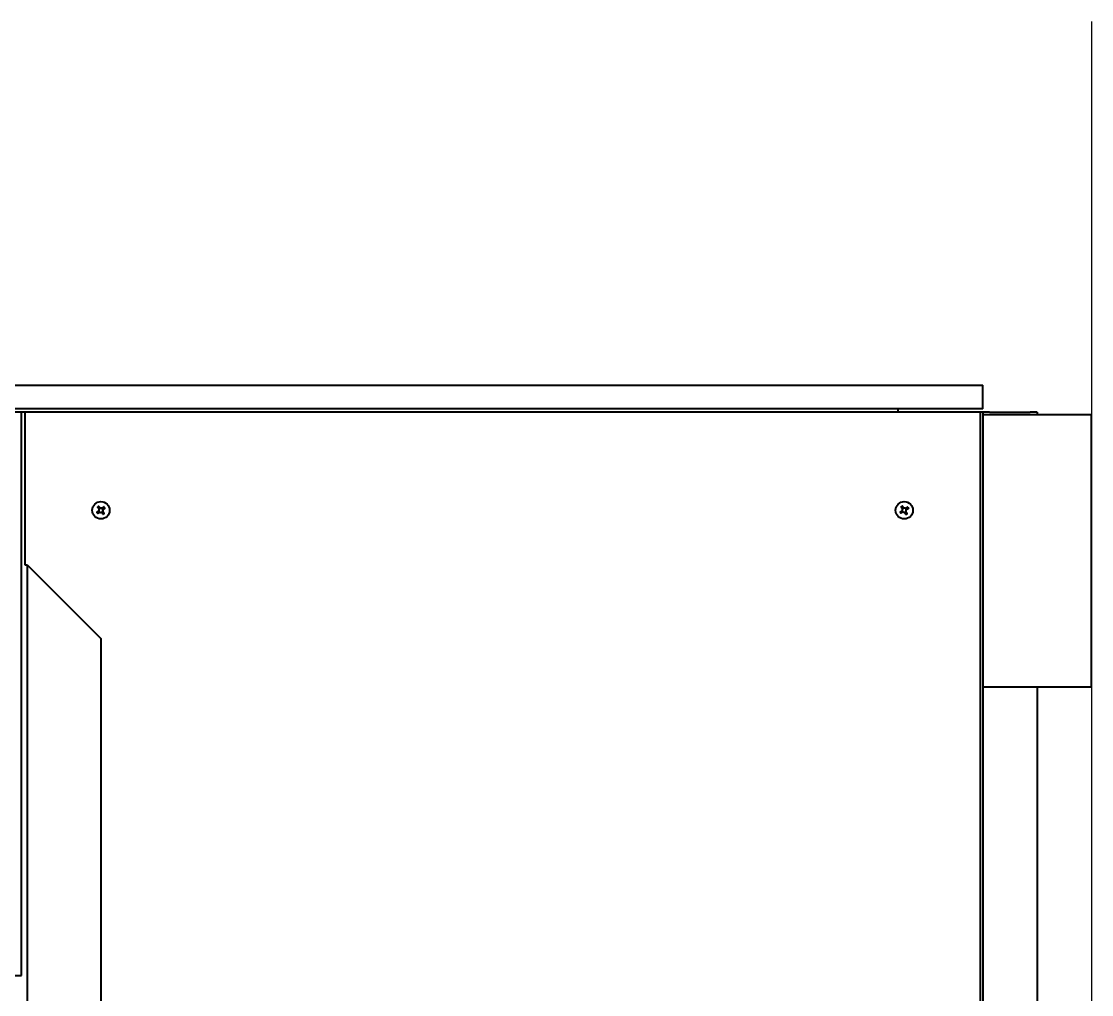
# Model space of a CAD drawing. Header units: millimetres. Extents: x 4969 to 37601, y -771 to 6478.
# Drawn here: x 12829 to 13811, y 4506 to 5399 of the extents above; entities that cross this region are included whole.
import ezdxf

# ---------------------------------------------------------------- set-up
doc = ezdxf.new("R2010")
doc.units = ezdxf.units.MM
doc.header["$LTSCALE"] = 7
doc.header["$MEASUREMENT"] = 0
doc.layers.get('0').update_dxf_attribs({"linetype": 'CONTINUOUS'})
doc.layers.add('가시적인 것(ISO)', color=3, linetype='CONTINUOUS', lineweight=40)

# ---------------------------------------------------------------- blocks, each defined once
blk = doc.blocks.new('A$C56EC6B52')
at = {"layer": '가시적인 것(ISO)'}
for p, q in [((881, 2050), (881, 982.5)), ((1398, 982.5), (1398, 2050)), ((1401, 100), (1401, 2050)), ((1423, 2050), (1423, 100)), ((1258, 977.2), (138, 977.2)), ((881, 982.5), (1398, 982.5)), ((1258, 977.2), (1190.3, 909.5)), ((1398, 979.5), (1258, 979.5)), ((1258, 979.5), (1258, 977.2)), ((1398, 979.5), (1398, 982.5)), ((1398, 102), (1398, 979.5)), ((1190.3, 909.5), (205.7, 909.5)), ((1305.06, 906.52), (1304.37, 907.42)), ((1304.39, 907.62), (1306.15, 908.97)), ((1306.34, 910.49), (1304.99, 912.24)), ((1305.02, 912.44), (1305.92, 913.13)), ((1307.01, 907.84), (1305.26, 906.49)), ((1306.45, 907.43), (1305.6, 908.53)), ((1305.93, 911.05), (1307.03, 911.9)), ((1306.12, 913.11), (1307.47, 911.35)), ((1309.88, 905.89), (1308.53, 907.65)), ((1310.07, 907.95), (1308.97, 907.1)), ((1308.99, 911.16), (1310.74, 912.51)), ((1309.55, 911.57), (1310.4, 910.47)), ((1309.66, 908.51), (1311.01, 906.76)), ((1311.61, 911.38), (1309.85, 910.03)), ((1310.98, 906.56), (1310.08, 905.87)), ((1310.94, 912.48), (1311.63, 911.58)), ((1398, 177.7), (1401, 177.7)), ((1304.82, 169.27), (1304.21, 170.22)), ((1304.25, 170.42), (1306.11, 171.62)), ((1306.88, 170.43), (1305.02, 169.23)), ((1306.43, 173.12), (1305.23, 174.98)), ((1305.27, 175.18), (1306.22, 175.79)), ((1306.29, 170.06), (1305.53, 171.23)), ((1306.06, 173.71), (1307.23, 174.47)), ((1306.42, 175.75), (1307.62, 173.89)), ((1309.58, 168.25), (1308.38, 170.11)), ((1309.94, 170.29), (1308.77, 169.53)), ((1309.12, 173.57), (1310.98, 174.77)), ((1309.57, 170.88), (1310.77, 169.02)), ((1309.71, 173.94), (1310.47, 172.77)), ((1310.73, 168.82), (1309.78, 168.21)), ((1311.75, 173.58), (1309.89, 172.38)), ((1311.18, 174.73), (1311.79, 173.78)), ((-2, 102), (1398, 102)), ((1398, 100), (-2, 100)), ((1146, 100), (1146, 0)), ((1396, 100), (1396, 0)), ((1398, 100), (1398, 102)), ((1398, 93.6), (1398, 100)), ((1401, 100), (1423, 100)), ((1398, 93.6), (1398, 56.4)), ((1146, 50), (250, 50)), ((1398, 50), (1396, 50)), ((1398, 50), (1398, 56.4)), ((1146, 0), (1396, 0))]:
    blk.add_line(p, q, dxfattribs=at)
for centre in [(1308, 909.5), (1308, 909.5), (1308, 172), (1308, 172)]:
    blk.add_circle(centre, 8, dxfattribs=at)
for centre, radius, start, end in [((1304.48, 907.5), 0.142, 127.62866, 217.62866), ((1305.1, 912.33), 0.142, 127.62866, 217.62866), ((1305.17, 906.6), 0.142, 217.62866, 307.62866), ((1305.61, 908.54), 0.0142, 127.62866, 217.62866), ((1306, 913.02), 0.142, 37.62866, 127.62866), ((1305.94, 911.04), 0.0142, 127.62866, 217.62866), ((1308, 909.5), 1.93, 149.21332, 196.04399), ((1308, 909.5), 1.93, 196.04399, 239.21332), ((1308, 909.5), 1.93, 106.04399, 149.21332), ((1306.46, 907.44), 0.0142, 217.62866, 307.62866), ((1308, 909.5), 1.93, 239.21332, 286.04399), ((1307.04, 911.89), 0.0142, 37.62866, 127.62866), ((1308, 909.5), 1.93, 59.21332, 106.04399), ((1308, 909.5), 1.93, 286.04399, 329.21332), ((1308.96, 907.11), 0.0142, 217.62866, 307.62866), ((1308, 909.5), 1.93, 16.04399, 59.21332), ((1309.54, 911.56), 0.0142, 37.62866, 127.62866), ((1308, 909.5), 1.93, 329.21332, 16.04399), ((1310, 905.98), 0.142, 217.62866, 307.62866), ((1310.06, 907.96), 0.0142, 307.62866, 37.62866), ((1310.39, 910.46), 0.0142, 307.62866, 37.62866), ((1310.83, 912.4), 0.142, 37.62866, 127.62866), ((1310.9, 906.67), 0.142, 307.62866, 37.62866), ((1311.52, 911.5), 0.142, 307.62866, 37.62866), ((1304.33, 170.3), 0.142, 122.91632, 212.91632), ((1304.94, 169.35), 0.142, 212.91632, 302.91632), ((1305.35, 175.06), 0.142, 122.91632, 212.91632), ((1305.54, 171.24), 0.0142, 122.91632, 212.91632), ((1306.07, 173.7), 0.0142, 122.91632, 212.91632), ((1308, 172), 1.93, 144.50098, 191.33166), ((1308, 172), 1.93, 191.33166, 234.50099), ((1306.3, 175.67), 0.142, 32.91632, 122.91632), ((1306.3, 170.07), 0.0142, 212.91632, 302.91632), ((1308, 172), 1.93, 101.33166, 144.50098), ((1308, 172), 1.93, 234.50098, 281.33166), ((1307.24, 174.46), 0.0142, 32.91632, 122.91632), ((1308, 172), 1.93, 54.50098, 101.33166), ((1308, 172), 1.93, 281.33166, 324.50098), ((1308.76, 169.54), 0.0142, 212.91632, 302.91632), ((1308, 172), 1.93, 11.33166, 54.50098), ((1308, 172), 1.93, 324.50098, 11.33166), ((1309.7, 168.33), 0.142, 212.91632, 302.91632), ((1309.7, 173.93), 0.0142, 32.91632, 122.91632), ((1309.93, 170.3), 0.0142, 302.91632, 32.91632), ((1310.46, 172.76), 0.0142, 302.91632, 32.91632), ((1310.65, 168.94), 0.142, 302.91632, 32.91632), ((1311.06, 174.65), 0.142, 32.91632, 122.91632), ((1311.67, 173.7), 0.142, 302.91632, 32.91632)]:
    blk.add_arc(centre, radius, start, end, dxfattribs=at)

msp = doc.modelspace()

# ---------------------------------------------------------------- linework, layer by layer
msp.add_line((13811.291, 5399.47, -0.01), (13811.291, 503.03, -0.01))

# ---------------------------------------------------------------- block references
at = {"rotation": 90}
msp.add_blockref('A$C56EC6B52', (13811.291, 3642.653, -0.01), dxfattribs=at)

doc.saveas('drawing.dxf')
